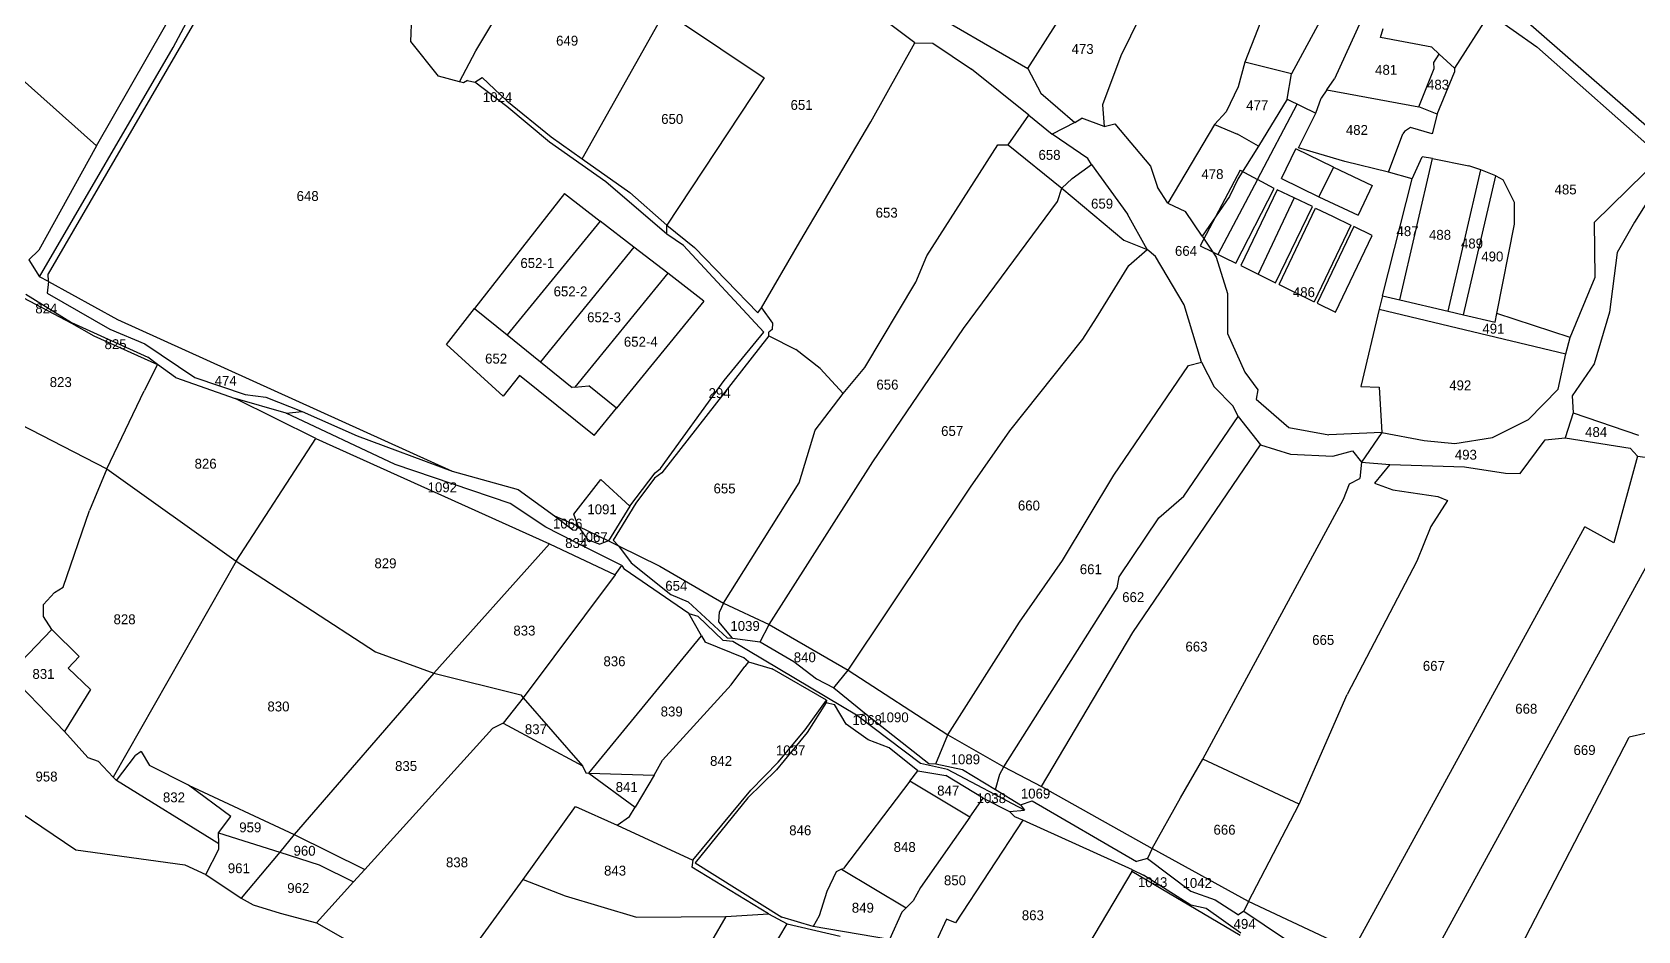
# Model space of a CAD drawing. Header units: metres. Extents: x 219366 to 221903, y 2706406 to 2707870.
# Drawn here: x 220711.2 to 221117.3, y 2706713.2 to 2706940.5 of the extents above; entities that cross this region are included whole.
import ezdxf
from ezdxf.enums import TextEntityAlignment as Align

# ---------------------------------------------------------------- set-up
doc = ezdxf.new("R2010")
doc.units = ezdxf.units.M

msp = doc.modelspace()

# ---------------------------------------------------------------- linework, layer by layer
at = {"layer": 'LIN'}
for p, q in [((220934.38, 2706937.78), (220893.74, 2706968.44)), ((221049.1, 2706965.96), (221029.64, 2706929.93)), ((220823.34, 2706935.79), (220839.71, 2706963.11)), ((221030.19, 2706964.5), (221017.87, 2706932.92)), ((220758.95, 2706954.66), (220715.2, 2706879.38)), ((220727.46, 2706911.75), (220751.41, 2706953.58)), ((220746.84, 2706936.64), (220755.95, 2706953.71)), ((220962.95, 2706931.31), (220978.87, 2706956.16)), ((220994.45, 2706950.73), (220986.46, 2706934.52)), ((220850.28, 2706908.46), (220870.98, 2706945.25)), ((220934.78, 2706947.68), (220962.95, 2706931.31)), ((221079.71, 2706945.23), (221070.85, 2706931.41)), ((221079.71, 2706945.23), (221091.72, 2706936.8)), ((221087.55, 2706944.65), (221126.59, 2706910.49)), ((220806.96, 2706938.09), (220807.17, 2706944.5)), ((220874.41, 2706943.62), (220896.29, 2706928.95)), ((221047.27, 2706943.42), (221040.57, 2706928.71)), ((221052.16, 2706939.11), (221052.81, 2706941.37)), ((220697.85, 2706938.11), (220727.46, 2706911.75)), ((220713.04, 2706878.62), (220746.84, 2706936.64)), ((220813.9, 2706929.33), (220806.96, 2706938.09)), ((220923.28, 2706917.78), (220934.38, 2706937.78)), ((220934.38, 2706937.78), (220938.99, 2706937.72)), ((220938.99, 2706937.72), (220948.75, 2706931.14)), ((221065.12, 2706936.68), (221052.16, 2706939.11)), ((221067.03, 2706934.91), (221065.12, 2706936.68)), ((221123.14, 2706908.92), (221091.72, 2706936.8)), ((220819.21, 2706927.9), (220823.34, 2706935.79)), ((220986.46, 2706934.52), (220981.88, 2706922.08)), ((221017.87, 2706932.92), (221016.17, 2706926.63)), ((221029.64, 2706929.93), (221017.87, 2706932.92)), ((221065.69, 2706932.81), (221067.03, 2706934.91)), ((221065.73, 2706931.28), (221065.69, 2706932.81)), ((221067.03, 2706934.91), (221070.85, 2706931.41)), ((220819.21, 2706927.9), (220813.9, 2706929.33)), ((220823.13, 2706927.85), (220824.95, 2706929.02)), ((220824.95, 2706929.02), (220831.23, 2706923.15)), ((220896.29, 2706928.95), (220871.7, 2706891.65)), ((220963.23, 2706919.52), (220948.75, 2706931.14)), ((220962.95, 2706931.31), (220966.3, 2706925.02)), ((221028.58, 2706923.52), (221029.64, 2706929.93)), ((221038.61, 2706925.93), (221040.57, 2706928.71)), ((221061.83, 2706921.6), (221065.73, 2706931.28)), ((221066.47, 2706919.74), (221070.88, 2706930.38)), ((221070.85, 2706931.41), (221070.88, 2706930.38)), ((220820.29, 2706927.69), (220819.21, 2706927.9)), ((220821.24, 2706928.23), (220820.29, 2706927.69)), ((220821.24, 2706928.23), (220823.13, 2706927.85)), ((220831.18, 2706921.69), (220823.13, 2706927.85)), ((220966.3, 2706925.02), (220974.85, 2706917.63)), ((221016.17, 2706926.63), (221013.15, 2706920.35)), ((221038.61, 2706925.93), (221037.17, 2706923.81)), ((221038.61, 2706925.93), (221061.83, 2706921.6)), ((220841.97, 2706912.62), (220831.18, 2706921.69)), ((220831.23, 2706923.15), (220842.42, 2706913.99)), ((220981.88, 2706922.08), (220982.26, 2706916.64)), ((221013.15, 2706920.35), (221010.19, 2706917.12)), ((221028.58, 2706923.52), (221021.34, 2706911.69)), ((221028.58, 2706923.52), (221035.83, 2706920)), ((221035.83, 2706920), (221037.17, 2706923.81)), ((221066.47, 2706919.74), (221061.83, 2706921.6)), ((220905.3, 2706887.44), (220923.28, 2706917.78)), ((220958.02, 2706912.01), (220963.23, 2706919.52)), ((220963.23, 2706919.52), (220969.17, 2706914.65)), ((220974.85, 2706917.63), (220969.17, 2706914.65)), ((220974.85, 2706917.63), (220976.64, 2706918.74)), ((220982.26, 2706916.64), (220976.64, 2706918.74)), ((220982.26, 2706916.64), (220985, 2706917.27)), ((220985, 2706917.27), (220993.99, 2706906.61)), ((221010.19, 2706917.12), (220998.36, 2706897.23)), ((221010.19, 2706917.12), (221015.99, 2706914.7)), ((221031.46, 2706911.24), (221035.83, 2706920)), ((221059.78, 2706916.33), (221058.23, 2706915.4)), ((221065.23, 2706914.8), (221059.78, 2706916.33)), ((221066.47, 2706919.74), (221065.23, 2706914.8)), ((220856.27, 2706902.61), (220841.97, 2706912.62)), ((220842.42, 2706913.99), (220850.28, 2706908.46)), ((220978.12, 2706908.51), (220969.17, 2706914.65)), ((221021.34, 2706911.69), (221015.99, 2706914.7)), ((221054.22, 2706905.07), (221057.84, 2706914.77)), ((221058.23, 2706915.4), (221057.84, 2706914.77)), ((220727.46, 2706911.75), (220712.82, 2706885.35)), ((220850.28, 2706908.46), (220862.34, 2706899.91)), ((220937.41, 2706883.95), (220955.41, 2706911.98)), ((220955.41, 2706911.98), (220958.02, 2706912.01)), ((220958.02, 2706912.01), (220971.57, 2706901)), ((220979.07, 2706907.02), (220978.12, 2706908.51)), ((221021.34, 2706911.69), (221016.2, 2706903.45)), ((221043.15, 2706907.79), (221031.46, 2706911.24)), ((221057.05, 2706872.77), (221065.36, 2706908.52)), ((221060.17, 2706903.41), (221062.7, 2706908.97)), ((221065.36, 2706908.52), (221062.7, 2706908.97)), ((221065.36, 2706908.52), (221074.55, 2706906.71)), ((221106.28, 2706892.46), (221123.14, 2706908.92)), ((220974.15, 2706903.45), (220979.07, 2706907.02)), ((220979.07, 2706907.02), (220988.2, 2706894.47)), ((220993.99, 2706906.61), (220995.74, 2706901.28)), ((221054.22, 2706905.07), (221043.15, 2706907.79)), ((221060.17, 2706903.41), (221054.22, 2706905.07)), ((221069.26, 2706869.93), (221077.56, 2706905.63)), ((221073.19, 2706869.01), (221081.36, 2706904.13)), ((221077.56, 2706905.63), (221074.55, 2706906.71)), ((221081.36, 2706904.13), (221077.56, 2706905.63)), ((221081.36, 2706904.13), (221083.23, 2706903.11)), ((220871.71, 2706889.42), (220856.27, 2706902.61)), ((220970.49, 2706897.64), (220971.57, 2706901)), ((220971.57, 2706901), (220974.15, 2706903.45)), ((220971.57, 2706901), (220987.28, 2706887.88)), ((220998.36, 2706897.23), (220995.74, 2706901.28)), ((221016.2, 2706903.45), (221013.97, 2706898.88)), ((221052.66, 2706873.79), (221060.17, 2706903.41)), ((221086.03, 2706897.41), (221083.23, 2706903.11)), ((221121.4, 2706900.36), (221116.42, 2706892.45)), ((220845.78, 2706899.69), (220823.05, 2706870.56)), ((220845.78, 2706899.69), (220854.8, 2706892.72)), ((220871.7, 2706891.65), (220862.34, 2706899.91)), ((220946.7, 2706865.56), (220970.49, 2706897.64)), ((220998.36, 2706897.23), (221002.82, 2706895.11)), ((221013.97, 2706898.88), (221007.09, 2706888.92)), ((221086.06, 2706891.89), (221086.03, 2706897.41)), ((220854.8, 2706892.72), (220831.29, 2706863.91)), ((220863.35, 2706886.1), (220854.8, 2706892.72)), ((220993.15, 2706885.5), (220988.2, 2706894.47)), ((221007.09, 2706888.92), (221002.82, 2706895.11)), ((221081.58, 2706869.3), (221086.06, 2706891.89)), ((221106.45, 2706878.56), (221106.28, 2706892.46)), ((221116.42, 2706892.45), (221112.06, 2706884.73)), ((220871.71, 2706889.42), (220871.7, 2706891.65)), ((220871.7, 2706891.65), (220878.7, 2706886.02)), ((220875.92, 2706886.54), (220871.71, 2706889.42)), ((220987.28, 2706887.88), (220993.15, 2706885.5)), ((221007.09, 2706888.92), (221010.62, 2706883.56)), ((220710.32, 2706882.93), (220712.82, 2706885.35)), ((220863.35, 2706886.1), (220839.7, 2706857.12)), ((220871.9, 2706879.5), (220863.35, 2706886.1)), ((220896.23, 2706864.62), (220875.92, 2706886.54)), ((220878.7, 2706886.02), (220894.7, 2706869.49)), ((220895.6, 2706870.79), (220905.3, 2706887.44)), ((220934.63, 2706877.27), (220937.41, 2706883.95)), ((220988.52, 2706881.47), (220993.15, 2706885.5)), ((220995.29, 2706883.75), (220993.15, 2706885.5)), ((221002.49, 2706871.5), (220995.29, 2706883.75)), ((221112.06, 2706884.73), (221110.06, 2706869.67)), ((220710.32, 2706882.93), (220713.04, 2706878.62)), ((220980.35, 2706868.27), (220988.52, 2706881.47)), ((221010.62, 2706883.56), (221013.47, 2706874.39)), ((220715.29, 2706877.42), (220713.04, 2706878.62)), ((220715.29, 2706877.42), (220714.93, 2706874.49)), ((220715.29, 2706877.42), (220715.2, 2706879.38)), ((220715.29, 2706877.42), (220732.77, 2706867.77)), ((220871.9, 2706879.5), (220848.39, 2706850.7)), ((220881.02, 2706872.44), (220871.9, 2706879.5)), ((220921.73, 2706855.68), (220934.63, 2706877.27)), ((221100.11, 2706863.27), (221106.45, 2706878.56)), ((220708.94, 2706873.25), (220721.12, 2706866.85)), ((220709.59, 2706874.23), (220721.15, 2706867.07)), ((220714.93, 2706874.49), (220730.78, 2706865.33)), ((220881.02, 2706872.44), (220858.96, 2706845.41)), ((221013.47, 2706874.39), (221013.48, 2706864.25)), ((221052.66, 2706873.79), (221051.85, 2706870.43)), ((221052.66, 2706873.79), (221057.05, 2706872.77)), ((221057.05, 2706872.77), (221069.26, 2706869.93)), ((220732.77, 2706867.77), (220817.36, 2706829.46)), ((220816, 2706861.53), (220823.05, 2706870.56)), ((220823.05, 2706870.56), (220831.29, 2706863.91)), ((220894.7, 2706869.49), (220895.6, 2706870.79)), ((220895.6, 2706870.79), (220898.42, 2706866.85)), ((220976.85, 2706862.85), (220980.35, 2706868.27)), ((221006.89, 2706857.05), (221002.49, 2706871.5)), ((221051.85, 2706870.43), (221047.23, 2706850.88)), ((221051.85, 2706870.43), (221099.08, 2706859.17)), ((221069.26, 2706869.93), (221073.19, 2706869.01)), ((221073.19, 2706869.01), (221081.14, 2706867.16)), ((221081.14, 2706867.16), (221081.58, 2706869.3)), ((221100.11, 2706863.27), (221081.58, 2706869.3)), ((221110.06, 2706869.67), (221106.21, 2706856.56)), ((220721.12, 2706866.85), (220721.15, 2706867.07)), ((220721.12, 2706866.85), (220726.79, 2706863.65)), ((220721.15, 2706867.07), (220740.44, 2706858.28)), ((220726.79, 2706863.65), (220742.88, 2706856.41)), ((220730.78, 2706865.33), (220739.66, 2706861.65)), ((220831.29, 2706863.91), (220839.7, 2706857.12)), ((220897.5, 2706863.64), (220870.43, 2706829.03)), ((220886.14, 2706852.42), (220896.23, 2706864.62)), ((220898.33, 2706865.31), (220897.47, 2706864.64)), ((220897.5, 2706863.64), (220897.47, 2706864.64)), ((220897.5, 2706863.64), (220904.28, 2706860.22)), ((220898.42, 2706866.85), (220898.33, 2706865.31)), ((220923.81, 2706831.8), (220946.7, 2706865.56)), ((221013.48, 2706864.25), (221017.86, 2706854.51)), ((220739.66, 2706861.65), (220752.32, 2706853.16)), ((220830.31, 2706848.44), (220816, 2706861.53)), ((220910.42, 2706855.43), (220904.28, 2706860.22)), ((220958.41, 2706839.67), (220976.85, 2706862.85)), ((221099.08, 2706859.17), (221100.11, 2706863.27)), ((220742.88, 2706856.41), (220739.52, 2706849.73)), ((220742.88, 2706856.41), (220740.44, 2706858.28)), ((220747.46, 2706853.16), (220742.88, 2706856.41)), ((220839.7, 2706857.12), (220847.73, 2706850.63)), ((220916.27, 2706849.06), (220910.42, 2706855.43)), ((220916.27, 2706849.06), (220921.73, 2706855.68)), ((220984.7, 2706828.48), (221003.62, 2706856.18)), ((221003.62, 2706856.18), (221006.89, 2706857.05)), ((221006.89, 2706857.05), (221010.07, 2706850.77)), ((221097.07, 2706850.23), (221099.08, 2706859.17)), ((221106.21, 2706856.56), (221100.61, 2706848.5)), ((220747.46, 2706853.16), (220762.55, 2706847.85)), ((220752.32, 2706853.16), (220765.02, 2706848.83)), ((220834.38, 2706853.69), (220830.31, 2706848.44)), ((220853.27, 2706838.44), (220834.38, 2706853.69)), ((220870.04, 2706830.09), (220886.14, 2706852.42)), ((221017.86, 2706854.51), (221021.17, 2706850.06)), ((220693.92, 2706848.66), (220730.07, 2706830.04)), ((220730.07, 2706830.04), (220739.52, 2706849.73)), ((220782.92, 2706837.74), (220762.55, 2706847.85)), ((220775.4, 2706844.08), (220762.55, 2706847.85)), ((220765.02, 2706848.83), (220770.25, 2706848.13)), ((220770.25, 2706848.13), (220779.48, 2706844.55)), ((220848.39, 2706850.7), (220847.73, 2706850.63)), ((220848.39, 2706850.7), (220851.96, 2706851.07)), ((220858.96, 2706845.41), (220851.96, 2706851.07)), ((220909.21, 2706839.8), (220916.27, 2706849.06)), ((221014.92, 2706845.87), (221010.07, 2706850.77)), ((221021.17, 2706850.06), (221020.7, 2706847.66)), ((221020.7, 2706847.66), (221028.99, 2706840.48)), ((221047.23, 2706850.88), (221051.8, 2706850.67)), ((221051.8, 2706850.67), (221052.53, 2706839.19)), ((221089.59, 2706842.52), (221097.07, 2706850.23)), ((221100.61, 2706848.5), (221100.88, 2706844.18)), ((220775.4, 2706844.08), (220779.48, 2706844.55)), ((220802.97, 2706831.15), (220775.4, 2706844.08)), ((220779.48, 2706844.55), (220793.34, 2706838.41)), ((220853.27, 2706838.44), (220858.96, 2706845.41)), ((221002.47, 2706823.15), (221016.2, 2706843.27)), ((221016.2, 2706843.27), (221014.92, 2706845.87)), ((221016.2, 2706843.27), (221021.79, 2706836.15)), ((221100.88, 2706844.18), (221098.9, 2706837.9)), ((221100.88, 2706844.18), (221117.38, 2706838.57)), ((220905.13, 2706826.52), (220909.21, 2706839.8)), ((220948.48, 2706825.44), (220958.41, 2706839.67)), ((221028.99, 2706840.48), (221039.1, 2706838.61)), ((221052.53, 2706839.19), (221039.1, 2706838.61)), ((221052.53, 2706839.19), (221047.39, 2706831.75)), ((221052.53, 2706839.19), (221063.23, 2706837.21)), ((221080.52, 2706837.95), (221089.59, 2706842.52)), ((220762.76, 2706806.65), (220782.92, 2706837.74)), ((220782.92, 2706837.74), (220842.03, 2706811.06)), ((220793.34, 2706838.41), (220817.36, 2706829.46)), ((220989.5, 2706788.63), (221021.79, 2706836.15)), ((221021.79, 2706836.15), (221029.43, 2706833.79)), ((221063.23, 2706837.21), (221070.98, 2706836.44)), ((221070.98, 2706836.44), (221080.52, 2706837.95)), ((221087.48, 2706828.83), (221093.8, 2706837.37)), ((221093.8, 2706837.37), (221098.9, 2706837.9)), ((221098.9, 2706837.9), (221115.31, 2706835.29)), ((221117.14, 2706833.22), (221115.31, 2706835.29)), ((220832.05, 2706821.31), (220802.97, 2706831.15)), ((220897.53, 2706790.66), (220923.81, 2706831.8)), ((221029.43, 2706833.79), (221040.15, 2706833.27)), ((221040.15, 2706833.27), (221045.05, 2706834.58)), ((221045.05, 2706834.58), (221047.39, 2706831.75)), ((221047.39, 2706831.75), (221046.96, 2706827.62)), ((221047.39, 2706831.75), (221054.57, 2706831.13)), ((221054.57, 2706831.13), (221050.64, 2706826.38)), ((221054.57, 2706831.13), (221073.4, 2706830.57)), ((221117.14, 2706833.22), (221111.14, 2706811.3)), ((221117.14, 2706833.22), (221127.93, 2706831.86)), ((220730.07, 2706830.04), (220725.66, 2706819.47)), ((220730.07, 2706830.04), (220762.76, 2706806.65)), ((220817.36, 2706829.46), (220834.07, 2706824.83)), ((220848.14, 2706818.55), (220854.96, 2706827.31)), ((220854.96, 2706827.31), (220862.35, 2706820.6)), ((220862.35, 2706820.6), (220868.73, 2706829.01)), ((220868.58, 2706827.68), (220863.83, 2706821.38)), ((220870.43, 2706829.03), (220868.58, 2706827.68)), ((220868.73, 2706829.01), (220870.04, 2706830.09)), ((220971.73, 2706806.88), (220984.7, 2706828.48)), ((221044.35, 2706826.29), (221046.96, 2706827.62)), ((221062.96, 2706702.42), (221132.9, 2706830.03)), ((221073.4, 2706830.57), (221083.77, 2706828.91)), ((221083.77, 2706828.91), (221087.48, 2706828.83)), ((220834.07, 2706824.83), (220843.28, 2706818.14)), ((220886.05, 2706796.08), (220905.13, 2706826.52)), ((220917.52, 2706779.16), (220948.48, 2706825.44)), ((220996.08, 2706817.65), (221002.47, 2706823.15)), ((221042.83, 2706822.38), (221044.35, 2706826.29)), ((221050.64, 2706826.38), (221055.27, 2706824.75)), ((221055.27, 2706824.75), (221066.7, 2706823.04)), ((221066.7, 2706823.04), (221069.12, 2706822.05)), ((220719.01, 2706800.1), (220725.66, 2706819.47)), ((220841.07, 2706815.27), (220832.05, 2706821.31)), ((220862.35, 2706820.6), (220856.89, 2706811.81)), ((220863.83, 2706821.38), (220858.12, 2706812.01)), ((221007.21, 2706756.61), (221042.83, 2706822.38)), ((221069.12, 2706822.05), (221064.93, 2706815.48)), ((220848.2, 2706811.67), (220841.07, 2706815.27)), ((220843.28, 2706818.14), (220849.26, 2706815.54)), ((220843.28, 2706818.14), (220847.9, 2706814.59)), ((220849.26, 2706815.54), (220848.14, 2706818.55)), ((220849.26, 2706815.54), (220848.66, 2706814.54)), ((220849.26, 2706815.54), (220856.89, 2706811.81)), ((220849.26, 2706815.54), (220851.6, 2706812.17)), ((220986.08, 2706802.73), (220996.08, 2706817.65)), ((221045.17, 2706708.25), (221103.87, 2706815.36)), ((221064.93, 2706815.48), (221061.35, 2706806.65)), ((221105.35, 2706814.53), (221103.87, 2706815.36)), ((220812.73, 2706778.33), (220842.03, 2706811.06)), ((220842.03, 2706811.06), (220858.58, 2706803.25)), ((220847.9, 2706814.59), (220848.66, 2706814.54)), ((220860.33, 2706805.56), (220848.2, 2706811.67)), ((220851.6, 2706812.17), (220854.72, 2706810.96)), ((220856.89, 2706811.81), (220854.72, 2706810.96)), ((220856.89, 2706811.81), (220859.43, 2706810.58)), ((220858.12, 2706812.01), (220859.43, 2706810.58)), ((221111.14, 2706811.3), (221105.35, 2706814.53)), ((220762.76, 2706806.65), (220731.65, 2706752.1)), ((220762.76, 2706806.65), (220798.01, 2706783.74)), ((220859.43, 2706810.58), (220869.91, 2706805.46)), ((220859.43, 2706810.58), (220862.62, 2706806.25)), ((220960.9, 2706791.3), (220971.73, 2706806.88)), ((221061.35, 2706806.65), (221043.77, 2706772.98)), ((220858.58, 2706803.25), (220835.37, 2706772.12)), ((220858.58, 2706803.25), (220860.33, 2706805.56)), ((220860.33, 2706805.56), (220860.93, 2706804.67)), ((220877.24, 2706793.45), (220860.93, 2706804.67)), ((220862.62, 2706806.25), (220872.71, 2706798.23)), ((220869.91, 2706805.46), (220886.05, 2706796.08)), ((220985.55, 2706799.97), (220986.08, 2706802.73)), ((220714, 2706795.77), (220716.81, 2706798.79)), ((220716.81, 2706798.79), (220719.01, 2706800.1)), ((220956.95, 2706754.67), (220985.55, 2706799.97)), ((220714.01, 2706792.67), (220714, 2706795.77)), ((220872.71, 2706798.23), (220877.07, 2706796.37)), ((220877.07, 2706796.37), (220886.93, 2706787.31)), ((220886.05, 2706796.08), (220885.02, 2706793.88)), ((220886.05, 2706796.08), (220897.53, 2706790.66)), ((220716.17, 2706789.44), (220714.01, 2706792.67)), ((220880.45, 2706787.81), (220877.24, 2706793.45)), ((220877.24, 2706793.45), (220879.53, 2706792.77)), ((220885.95, 2706786.59), (220879.53, 2706792.77)), ((220884.8, 2706791.35), (220885.02, 2706793.88)), ((220888.27, 2706787.19), (220884.8, 2706791.35)), ((220895.26, 2706786.33), (220897.53, 2706790.66)), ((220897.53, 2706790.66), (220917.52, 2706779.16)), ((220942.77, 2706762.79), (220960.9, 2706791.3)), ((220708.29, 2706781.19), (220716.17, 2706789.44)), ((220716.17, 2706789.44), (220723.06, 2706782.59)), ((220851.94, 2706753.08), (220880.45, 2706787.81)), ((220880.45, 2706787.81), (220881.37, 2706786.21)), ((220888.35, 2706786.38), (220885.95, 2706786.59)), ((220886.93, 2706787.31), (220888.27, 2706787.19)), ((220888.27, 2706787.19), (220895.26, 2706786.33)), ((220919.67, 2706767.73), (220888.35, 2706786.38)), ((220895.26, 2706786.33), (220903.79, 2706781.33)), ((220966.43, 2706749.71), (220989.5, 2706788.63)), ((220723.06, 2706782.59), (220720.28, 2706779.62)), ((220798.01, 2706783.74), (220812.73, 2706778.33)), ((220891.15, 2706782.2), (220881.37, 2706786.21)), ((220892.3, 2706781.26), (220891.15, 2706782.2)), ((220703.72, 2706779.78), (220719.32, 2706763.64)), ((220720.28, 2706779.62), (220725.91, 2706774.24)), ((220812.73, 2706778.33), (220777.47, 2706737.57)), ((220812.73, 2706778.33), (220834.73, 2706772.92)), ((220887.99, 2706775.38), (220891.41, 2706780.05)), ((220892.3, 2706781.26), (220891.41, 2706780.05)), ((220892.3, 2706781.26), (220898.32, 2706779.42)), ((220912.07, 2706771.55), (220898.32, 2706779.42)), ((220903.79, 2706781.33), (220909.57, 2706776.96)), ((220913.89, 2706774.62), (220917.52, 2706779.16)), ((220917.52, 2706779.16), (220942.77, 2706762.79)), ((220725.91, 2706774.24), (220719.32, 2706763.64)), ((220870.59, 2706756.38), (220887.99, 2706775.38)), ((220909.57, 2706776.96), (220913.89, 2706774.62)), ((220913.89, 2706774.62), (220922.12, 2706768)), ((220835.37, 2706772.12), (220830.26, 2706765.75)), ((220834.73, 2706772.92), (220835.37, 2706772.12)), ((220835.37, 2706772.12), (220850.37, 2706754.89)), ((220906.65, 2706764.06), (220912.07, 2706771.55)), ((220911.96, 2706770.93), (220907.19, 2706763.34)), ((220912.07, 2706771.55), (220911.96, 2706770.93)), ((220911.96, 2706770.93), (220914.1, 2706770.44)), ((220917.05, 2706765.45), (220914.1, 2706770.44)), ((221031.61, 2706745.19), (221043.77, 2706772.98)), ((220922.12, 2706768), (220919.67, 2706767.73)), ((220935.83, 2706755.52), (220919.67, 2706767.73)), ((220922.12, 2706768), (220937.91, 2706755.52)), ((220719.32, 2706763.64), (220725.21, 2706757)), ((220795.27, 2706728.7), (220827.58, 2706764.41)), ((220830.26, 2706765.75), (220827.58, 2706764.41)), ((220830.26, 2706765.75), (220850.37, 2706754.89)), ((220907.19, 2706763.34), (220899.44, 2706753.88)), ((220899.83, 2706755.86), (220906.65, 2706764.06)), ((220922.6, 2706761.49), (220917.05, 2706765.45)), ((220939.72, 2706755.41), (220942.77, 2706762.79)), ((220942.77, 2706762.79), (220956.95, 2706754.67)), ((221081.41, 2706697.18), (221115.04, 2706762.15)), ((221119.51, 2706763.21), (221115.04, 2706762.15)), ((220738.74, 2706758.56), (220737.33, 2706757.58)), ((220738.74, 2706758.56), (220740.83, 2706755.05)), ((220927.92, 2706759.5), (220922.6, 2706761.49)), ((220935.13, 2706753.69), (220927.92, 2706759.5)), ((220688.3, 2706756.56), (220722.19, 2706733.66)), ((220725.21, 2706757), (220727.88, 2706756.14)), ((220727.88, 2706756.14), (220731.65, 2706752.1)), ((220732.46, 2706751.23), (220737.33, 2706757.58)), ((220750.75, 2706750.07), (220740.83, 2706755.05)), ((220850.37, 2706754.89), (220851.16, 2706753.13)), ((220868.49, 2706752.58), (220870.59, 2706756.38)), ((220899.44, 2706753.88), (220892.13, 2706746.85)), ((220892.89, 2706748.77), (220899.83, 2706755.86)), ((220942.69, 2706754.04), (220935.83, 2706755.52)), ((220937.91, 2706755.52), (220939.72, 2706755.41)), ((220939.72, 2706755.41), (220946.42, 2706754.02)), ((220962.16, 2706743.73), (220942.69, 2706754.04)), ((220946.42, 2706754.02), (220954.81, 2706748.94)), ((220955.89, 2706752.86), (220956.95, 2706754.67)), ((220956.95, 2706754.67), (220966.43, 2706749.71)), ((221001.61, 2706746.82), (221007.21, 2706756.61)), ((221031.61, 2706745.19), (221007.21, 2706756.61)), ((220731.65, 2706752.1), (220732.46, 2706751.23)), ((220758.36, 2706735.16), (220732.46, 2706751.23)), ((220761.38, 2706742.15), (220750.75, 2706750.07)), ((220750.75, 2706750.07), (220777.47, 2706737.57)), ((220851.16, 2706753.13), (220851.94, 2706753.08)), ((220851.94, 2706753.08), (220868.49, 2706752.58)), ((220851.94, 2706753.08), (220863.68, 2706744.51)), ((220868.49, 2706752.58), (220863.68, 2706744.51)), ((220933.1, 2706751.07), (220916.34, 2706728.98)), ((220933.1, 2706751.07), (220935.13, 2706753.69)), ((220948.3, 2706741.94), (220933.1, 2706751.07)), ((220935.13, 2706753.69), (220942.25, 2706752.51)), ((220951.69, 2706746.73), (220942.25, 2706752.51)), ((220954.81, 2706748.94), (220955.89, 2706752.86)), ((220966.43, 2706749.71), (220994.41, 2706734.04)), ((220878.22, 2706731.08), (220892.89, 2706748.77)), ((220892.13, 2706746.85), (220878.82, 2706730.37)), ((220948.3, 2706741.94), (220951.69, 2706746.73)), ((220951.69, 2706746.73), (220958.32, 2706743.41)), ((220954.81, 2706748.94), (220961.14, 2706745.09)), ((220961.14, 2706745.09), (220964.04, 2706746.08)), ((220964.04, 2706746.08), (220990.5, 2706730.72)), ((220994.41, 2706734.04), (221001.61, 2706746.82)), ((220758.33, 2706738.02), (220761.38, 2706742.15)), ((220835.38, 2706726.15), (220848.55, 2706744.65)), ((220848.55, 2706744.65), (220859.15, 2706739.94)), ((220859.15, 2706739.94), (220862.2, 2706742.15)), ((220862.2, 2706742.15), (220863.68, 2706744.51)), ((220948.3, 2706741.94), (220935.82, 2706724.16)), ((220958.32, 2706743.41), (220962.16, 2706743.73)), ((220959.67, 2706742), (220958.32, 2706743.41)), ((220961.69, 2706741.2), (220959.67, 2706742)), ((220961.14, 2706745.09), (220962.16, 2706743.73)), ((221024.03, 2706730.64), (221031.61, 2706745.19)), ((220758.36, 2706735.16), (220758.33, 2706738.02)), ((220758.33, 2706738.02), (220773.84, 2706733.1)), ((220777.47, 2706737.57), (220773.84, 2706733.1)), ((220777.47, 2706737.57), (220795.27, 2706728.7)), ((220859.15, 2706739.94), (220878.22, 2706731.08)), ((220961.69, 2706741.2), (220944.67, 2706715.19)), ((220989.48, 2706728.59), (220961.69, 2706741.2)), ((220722.19, 2706733.66), (220749.76, 2706729.9)), ((220755.11, 2706727.43), (220758.38, 2706733.82)), ((220758.38, 2706733.82), (220758.36, 2706735.16)), ((220994.41, 2706734.04), (220993.24, 2706731.51)), ((221018.8, 2706720.62), (220994.41, 2706734.04)), ((220749.76, 2706729.9), (220755.11, 2706727.43)), ((220773.84, 2706733.1), (220764.04, 2706721.47)), ((220773.84, 2706733.1), (220783.79, 2706729.9)), ((220783.79, 2706729.9), (220792.45, 2706725.58)), ((220878.22, 2706731.08), (220877.99, 2706729.26)), ((220878.82, 2706730.37), (220900.73, 2706716.66)), ((220993.24, 2706731.51), (220990.5, 2706730.72)), ((220993.24, 2706731.51), (221004.2, 2706723.23)), ((221018.8, 2706720.62), (221024.03, 2706730.64)), ((220755.11, 2706727.43), (220764.04, 2706721.47)), ((220792.45, 2706725.58), (220783.07, 2706715.21)), ((220795.27, 2706728.7), (220792.45, 2706725.58)), ((220821.89, 2706707.67), (220835.38, 2706726.15)), ((220835.38, 2706726.15), (220845.95, 2706722.01)), ((220897.42, 2706717.5), (220877.99, 2706729.26)), ((220914.47, 2706728.14), (220912.18, 2706723.14)), ((220915.88, 2706728.77), (220914.47, 2706728.14)), ((220915.88, 2706728.77), (220916.34, 2706728.98)), ((220915.88, 2706728.77), (220932.17, 2706718.98)), ((220989.24, 2706728.19), (220974.49, 2706703.4)), ((220989.24, 2706728.19), (220989.48, 2706728.59)), ((221016.64, 2706712.03), (220989.24, 2706728.19)), ((220989.48, 2706728.59), (220992.2, 2706727.27)), ((221004.22, 2706719.67), (220992.2, 2706727.27)), ((220764.04, 2706721.47), (220767.09, 2706719.73)), ((220845.95, 2706722.01), (220863.98, 2706716.63)), ((220912.18, 2706723.14), (220910.18, 2706717)), ((220935.82, 2706724.16), (220934.01, 2706720.79)), ((221004.2, 2706723.23), (221010.37, 2706721.04)), ((220767.09, 2706719.73), (220773.89, 2706717.65)), ((220773.89, 2706717.65), (220783.07, 2706715.21)), ((220886.62, 2706716.86), (220897.42, 2706717.5)), ((220897.42, 2706717.5), (220902.11, 2706714.95)), ((220931.08, 2706717.92), (220927.97, 2706710.99)), ((220932.17, 2706718.98), (220931.08, 2706717.92)), ((220932.17, 2706718.98), (220934.01, 2706720.79)), ((221008.1, 2706718.82), (221004.22, 2706719.67)), ((221016.85, 2706712.6), (221008.1, 2706718.82)), ((221010.37, 2706721.04), (221016.28, 2706717.23)), ((221017.64, 2706718.14), (221016.28, 2706717.23)), ((221018.8, 2706720.62), (221017.64, 2706718.14)), ((221017.64, 2706718.14), (221039.72, 2706703.33)), ((221045.17, 2706708.25), (221018.8, 2706720.62)), ((220783.07, 2706715.21), (220812.51, 2706698.46)), ((220863.98, 2706716.63), (220886.62, 2706716.86)), ((220886.62, 2706716.86), (220868.12, 2706685.26)), ((220879.67, 2706677.61), (220902.11, 2706714.95)), ((220908.65, 2706714.32), (220900.73, 2706716.66)), ((220902.11, 2706714.95), (220915.49, 2706711.83)), ((220910.18, 2706717), (220908.65, 2706714.32)), ((220927.97, 2706710.99), (220908.65, 2706714.32)), ((220942.39, 2706716.12), (220938.21, 2706707.08)), ((220944.67, 2706715.19), (220942.39, 2706716.12))]:
    msp.add_line(p, q, dxfattribs=at)
at = {"layer": 'REF_LINE0'}
for p, q in [((221021.06, 2706903.23), (221031.12, 2706922.28)), ((221021.06, 2706903.23), (221031.12, 2706922.28)), ((221027.11, 2706903.45), (221030.77, 2706910.96)), ((221027.11, 2706903.45), (221030.77, 2706910.96)), ((221040.25, 2706906.34), (221030.77, 2706910.96)), ((221040.25, 2706906.34), (221030.77, 2706910.96)), ((221016.67, 2706905.58), (221006.58, 2706886.48)), ((221016.67, 2706905.58), (221006.58, 2706886.48)), ((221016.67, 2706905.58), (221021.06, 2706903.23)), ((221016.67, 2706905.58), (221021.06, 2706903.23)), ((221040.25, 2706906.34), (221036.59, 2706898.83)), ((221040.25, 2706906.34), (221036.59, 2706898.83)), ((221040.25, 2706906.34), (221050.04, 2706901.73)), ((221040.25, 2706906.34), (221050.04, 2706901.73)), ((221021.06, 2706903.23), (221011.06, 2706884.28)), ((221021.06, 2706903.23), (221011.06, 2706884.28)), ((221015.57, 2706882.06), (221025.29, 2706900.97)), ((221015.57, 2706882.06), (221025.29, 2706900.97)), ((221026, 2706900.6), (221016.87, 2706881.43)), ((221026, 2706900.6), (221016.87, 2706881.43)), ((221025.29, 2706900.97), (221021.06, 2706903.23)), ((221025.29, 2706900.97), (221021.06, 2706903.23)), ((221030.34, 2706898.58), (221026, 2706900.6)), ((221030.34, 2706898.58), (221026, 2706900.6)), ((221027.11, 2706903.45), (221036.59, 2706898.83)), ((221027.11, 2706903.45), (221036.59, 2706898.83)), ((221050.04, 2706901.73), (221046.48, 2706894.18)), ((221050.04, 2706901.73), (221046.48, 2706894.18)), ((221030.34, 2706898.58), (221021.27, 2706879.27)), ((221030.34, 2706898.58), (221021.27, 2706879.27)), ((221025.65, 2706877.12), (221034.99, 2706896.37)), ((221025.65, 2706877.12), (221034.99, 2706896.37)), ((221026.54, 2706876.68), (221035.74, 2706895.95)), ((221026.54, 2706876.68), (221035.74, 2706895.95)), ((221034.99, 2706896.37), (221030.34, 2706898.58)), ((221034.99, 2706896.37), (221030.34, 2706898.58)), ((221035.74, 2706895.95), (221040.17, 2706893.89)), ((221035.74, 2706895.95), (221040.17, 2706893.89)), ((221036.59, 2706898.83), (221046.48, 2706894.18)), ((221036.59, 2706898.83), (221046.48, 2706894.18)), ((221040.17, 2706893.89), (221044.67, 2706891.64)), ((221040.17, 2706893.89), (221044.67, 2706891.64)), ((221044.67, 2706891.64), (221035.4, 2706872.32)), ((221044.67, 2706891.64), (221035.4, 2706872.32)), ((221045.42, 2706891.31), (221036.18, 2706871.94)), ((221045.42, 2706891.31), (221036.18, 2706871.94)), ((221040.75, 2706869.7), (221050.07, 2706889.06)), ((221040.75, 2706869.7), (221050.07, 2706889.06)), ((221050.07, 2706889.06), (221045.42, 2706891.31)), ((221050.07, 2706889.06), (221045.42, 2706891.31)), ((221006.58, 2706886.48), (221015.57, 2706882.06)), ((221006.58, 2706886.48), (221015.57, 2706882.06)), ((221016.87, 2706881.43), (221025.65, 2706877.12)), ((221016.87, 2706881.43), (221025.65, 2706877.12)), ((221026.54, 2706876.68), (221035.4, 2706872.32)), ((221026.54, 2706876.68), (221035.4, 2706872.32)), ((221036.18, 2706871.94), (221040.75, 2706869.7)), ((221036.18, 2706871.94), (221040.75, 2706869.7))]:
    msp.add_line(p, q, dxfattribs=at)

# ---------------------------------------------------------------- texts
at = {"layer": 'PAR'}
for s, p in [('649', (220846.47, 2706938.33)), ('473', (220976.83, 2706936.24)), ('481', (221053.6, 2706930.96)), ('483', (221066.72, 2706927.2)), ('1024', (220828.86, 2706924.05)), ('651', (220905.76, 2706922.08)), ('477', (221020.99, 2706921.97)), ('650', (220873.04, 2706918.53)), ('482', (221046.2, 2706915.75)), ('658', (220968.46, 2706909.45)), ('478', (221009.67, 2706904.58)), ('648', (220780.84, 2706899.04)), ('485', (221098.98, 2706900.7)), ('653', (220927.28, 2706894.82)), ('659', (220981.76, 2706897.11)), ('487', (221059.01, 2706890.16)), ('488', (221067.22, 2706889.23)), ('489', (221075.31, 2706887.03)), ('664', (221002.98, 2706885.16)), ('490', (221080.45, 2706883.75)), ('652-1', (220838.92, 2706882.08)), ('652-2', (220847.32, 2706874.92)), ('824', (220714.75, 2706870.6)), ('652-3', (220855.8, 2706868.37)), ('652-4', (220865.09, 2706862.18)), ('491', (221080.73, 2706865.49)), ('825', (220732.26, 2706861.57)), ('652', (220828.51, 2706857.92)), ('823', (220718.4, 2706851.98)), ('474', (220760.11, 2706852.31)), ('656', (220927.47, 2706851.34)), ('492', (221072.34, 2706851.16)), ('294', (220885.02, 2706849.2)), ('657', (220943.84, 2706839.61)), ('484', (221106.71, 2706839.35)), ('826', (220755.04, 2706831.34)), ('493', (221073.76, 2706833.61)), ('1092', (220814.9, 2706825.37)), ('655', (220886.28, 2706825.08)), ('1091', (220855.3, 2706819.81)), ('660', (220963.26, 2706820.77)), ('1066', (220846.61, 2706816.2)), ('834', (220848.76, 2706811.27)), ('1067', (220853.01, 2706812.77)), ('829', (220800.52, 2706806.16)), ('661', (220978.91, 2706804.65)), ('654', (220874.08, 2706800.46)), ('662', (220989.63, 2706797.59)), ('828', (220734.54, 2706791.99)), ('833', (220835.66, 2706789.14)), ('1039', (220891.47, 2706790.31)), ('663', (221005.63, 2706785.09)), ('665', (221037.68, 2706786.77)), ('836', (220858.44, 2706781.38)), ('840', (220906.57, 2706782.38)), ('831', (220714.03, 2706778.17)), ('667', (221065.66, 2706780.21)), ('830', (220773.46, 2706769.94)), ('668', (221089.04, 2706769.36)), ('839', (220872.91, 2706768.67)), ('1068', (220922.34, 2706766.52)), ('1090', (220929.13, 2706767.19)), ('837', (220838.57, 2706764.19)), ('1037', (220902.98, 2706758.85)), ('1089', (220947.18, 2706756.58)), ('669', (221103.77, 2706758.91)), ('835', (220805.74, 2706754.88)), ('842', (220885.4, 2706756.17)), ('958', (220714.8, 2706752.22)), ('841', (220861.53, 2706749.58)), ('847', (220942.84, 2706748.66)), ('832', (220747.04, 2706746.95)), ('1038', (220953.75, 2706746.76)), ('1069', (220964.93, 2706747.91)), ('959', (220766.33, 2706739.36)), ('846', (220905.42, 2706738.62)), ('666', (221012.72, 2706738.76)), ('960', (220780.06, 2706733.44)), ('848', (220931.83, 2706734.39)), ('961', (220763.44, 2706729.03)), ('838', (220818.62, 2706730.52)), ('843', (220858.59, 2706728.43)), ('850', (220944.56, 2706725.97)), ('1043', (220994.54, 2706725.5)), ('1042', (221005.82, 2706725.3)), ('962', (220778.47, 2706724.01)), ('849', (220921.25, 2706719.03)), ('863', (220964.25, 2706717.14)), ('494', (221017.8, 2706714.96))]:
    msp.add_text(s, height=2.5, dxfattribs=at).set_placement(p, align=Align.MIDDLE)
at = {"layer": 'PAR_2'}
msp.add_text('486', height=2.5, dxfattribs=at).set_placement((221032.8, 2706874.72), align=Align.MIDDLE)

doc.saveas('drawing.dxf')
